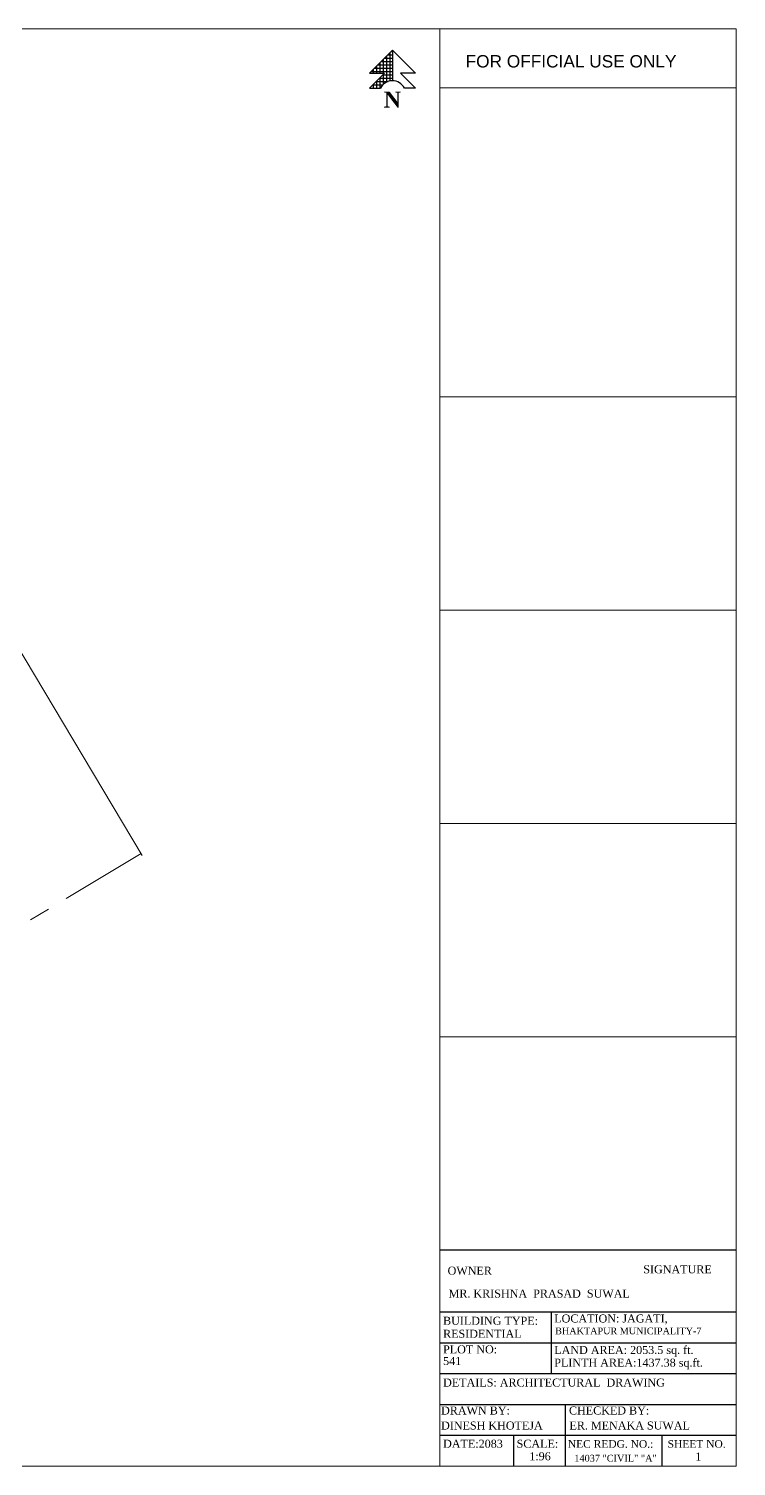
# Model space of a CAD drawing. Header units: inches. Extents: x 151827 to 346502, y -56182 to -23217.
# Drawn here: x 153850 to 154912, y -33102 to -30947 of the extents above; entities that cross this region are included whole.
import ezdxf

# ---------------------------------------------------------------- set-up
doc = ezdxf.new("R2010")
doc.units = ezdxf.units.IN
doc.header["$LTSCALE"] = 5
doc.header["$MEASUREMENT"] = 0
doc.linetypes.add('CENTER', pattern=[2, 1.25, -0.25, 0.25, -0.25])
for name, color, linetype, lineweight in [('1', 7, 'Continuous', 25), ('A-WALL', 7, 'Continuous', 9), ('ele1', 21, 'Continuous', 20)]:
    doc.layers.add(name, color=color, linetype=linetype, lineweight=lineweight)
doc.layers.add('TEXT', color=6, linetype='Continuous')
doc.layers.add('WALL', color=7, linetype='Continuous')
doc.styles.add('ordinary', font='times.ttf')
doc.styles.get("Standard").update_dxf_attribs({"font": 'arial.ttf'})

# ---------------------------------------------------------------- blocks, each defined once
blk = doc.blocks.new('SDEGH')
at = {"layer": 'TEXT'}
h = blk.add_hatch(dxfattribs=at)
h.set_pattern_fill('NET', color=256, scale=40, style=0)
h.set_pattern_definition([(0, (43922.391, -13181.093), (0, 5), []), (90, (43922.391, -13181.093), (-5, 3e-16), [])])
h.paths.add_polyline_path([(52300.8, -9226.1), (52266.3, -9260.6), (52288.8, -9260.6), (52266.3, -9283.1), (52282.8, -9283.1, -0.284572), (52300.8, -9272)])
blk.add_line((52300.8, -9226.1), (52300.8, -9272), dxfattribs=at)
at = {"layer": 'WALL'}
for p, q in [((52266.3, -9260.6), (52300.8, -9226.1)), ((52335.4, -9260.6), (52300.8, -9226.1)), ((52266.3, -9260.6), (52288.8, -9260.6)), ((52266.3, -9283.1), (52288.8, -9260.6)), ((52335.4, -9260.6), (52312.9, -9260.6)), ((52335.4, -9283.1), (52312.9, -9260.6)), ((52266.3, -9283.1), (52282.8, -9283.1)), ((52335.4, -9283.1), (52318.8, -9283.1))]:
    blk.add_line(p, q, dxfattribs=at)
blk.add_arc((52300.8, -9292), 20.1, 26.4605, 153.5395, dxfattribs=at)
at = {"layer": 'Defpoints', "insert": (52287.7, -9288.2), "char_height": 24, "width": 23.16, "attachment_point": 1}
blk.add_mtext('{\\fTimes New Roman|b1|i0|c0|p18;N}', dxfattribs=at)

msp = doc.modelspace()

# ---------------------------------------------------------------- linework, layer by layer
at = {"layer": '1'}
for p, q in [((154466.9, -32778.2, -72.7), (154911.6, -32778.2, -72.7)), ((154466.9, -32870.9, -72.7), (154911.6, -32870.9, -72.7)), ((154633.8, -32870.9, -72.7), (154633.8, -32963.5, -72.7)), ((154466.9, -32917.2, -72.7), (154911.6, -32917.2, -72.7)), ((154466.9, -32963.5, -72.7), (154911.6, -32963.5, -72.7)), ((154466.9, -33009.8, -72.7), (154911.6, -33009.8, -72.7)), ((154655, -33009.8, -72.7), (154655, -33102.5, -72.7)), ((154466.9, -33056.1, -72.7), (154911.6, -33056.1, -72.7)), ((154578.1, -33102.5, -72.7), (154578.1, -33056.1, -72.7)), ((154800.4, -33102.5, -72.7), (154800.4, -33056.1, -72.7))]:
    msp.add_line(p, q, dxfattribs=at)
at = {"layer": 'A-WALL', "color": 3, "linetype": 'CENTER', "ltscale": 25}
msp.add_line((152833.4, -32892.2, -58.2), (154018.6, -32183.9, -58.2), dxfattribs=at)
at = {"layer": 'A-WALL', "linetype": 'Continuous', "ltscale": 5, "elevation": -58.2}
msp.add_lwpolyline([(154020.1, -32186.5), (153769.5, -31767.2), (153775.6, -31751.3), (153755.7, -31767.5), (153760.9, -31752.7), (153493.8, -31330.3)], dxfattribs=at)
at = {"layer": 'ele1'}
for p, q in [((154466.9, -33102.5, -72.7), (154466.9, -30947.1, -72.7)), ((154911.6, -31035.7, -72.7), (154466.9, -31035.7, -72.7)), ((154911.6, -31499.2, -72.7), (154466.9, -31499.2, -72.7)), ((154911.6, -31818.9, -72.7), (154466.9, -31818.9, -72.7)), ((154911.6, -32138.7, -72.7), (154466.9, -32138.7, -72.7)), ((154911.6, -32458.5, -72.7), (154466.9, -32458.5, -72.7))]:
    msp.add_line(p, q, dxfattribs=at)
at = {"layer": 'ele1', "elevation": -72.7}
msp.add_lwpolyline([(151826.6, -30947.1), (154911.6, -30947.1), (154911.6, -33102.5), (151826.6, -33102.5)], close=True, dxfattribs=at)
msp.add_lwpolyline([(151826.6, -30947.1), (154911.6, -30947.1), (154911.6, -33102.5), (151826.6, -33102.5)], close=True, dxfattribs=at)

# ---------------------------------------------------------------- block references
at = {"layer": 'WALL'}
msp.add_blockref('SDEGH', (102094.9, -21753.1, -72.7), dxfattribs=at)

# ---------------------------------------------------------------- texts
at = {"layer": '1', "style": 'ordinary'}
for s, height, p in [('OWNER', 12, (154478.5, -32815.2, -72.7)), ('SIGNATURE', 12, (154772.1, -32813.2, -72.7)), ('MR. KRISHNA  PRASAD  SUWAL', 12, (154480, -32849.6, -72.7)), ('BUILDING TYPE:  ', 12, (154471.7, -32890.3, -72.7)), ('LOCATION: JAGATI,', 12, (154638.5, -32886.9, -72.7)), ('RESIDENTIAL', 12, (154471.7, -32909.8, -72.7)), ('BHAKTAPUR MUNICIPALITY-7', 10.08, (154639.9, -32904.6, -72.7)), ('PLOT NO: ', 12, (154471.7, -32933.2, -72.7)), ('LAND AREA: 2053.5 sq. ft. ', 12, (154638.5, -32934.1, -72.7)), ('541', 12, (154471.7, -32950.7, -72.7)), ('PLINTH AREA:1437.38 sq.ft.', 12, (154638.5, -32953.1, -72.7)), ('DETAILS: ARCHITECTURAL  DRAWING ', 12, (154471.7, -32983, -72.7)), ('DRAWN BY:', 12, (154468.7, -33024.9, -72.7)), ('CHECKED BY: ', 12, (154660.6, -33024.9, -72.7)), ('DINESH KHOTEJA', 12, (154468.7, -33047.4, -72.7)), (' ER. MENAKA SUWAL', 12, (154656.8, -33047.4, -72.7)), ('DATE:2083', 12, (154471.7, -33074.7, -72.7)), ('SCALE:', 12, (154582, -33074.7, -72.7)), ('NEC REDG. NO.:', 11.4, (154658.9, -33074.7, -72.7)), ('SHEET NO.', 11.4, (154808.6, -33074.7, -72.7)), ('1', 12, (154850.1, -33094, -72.7)), ('14037 "CIVIL" "A"', 10.2, (154668.6, -33095.5, -72.7))]:
    msp.add_text(s, height=height, dxfattribs=at).set_placement(p)
msp.add_attdef('1:96', (154601, -33093.5, -72.7), 'SCALE', height=12, dxfattribs=at)
at = {"layer": 'Defpoints'}
msp.add_text('FOR OFFICIAL USE ONLY', height=18.527, dxfattribs=at).set_placement((154505.5, -31005.2, -72.7))

doc.saveas('drawing.dxf')
